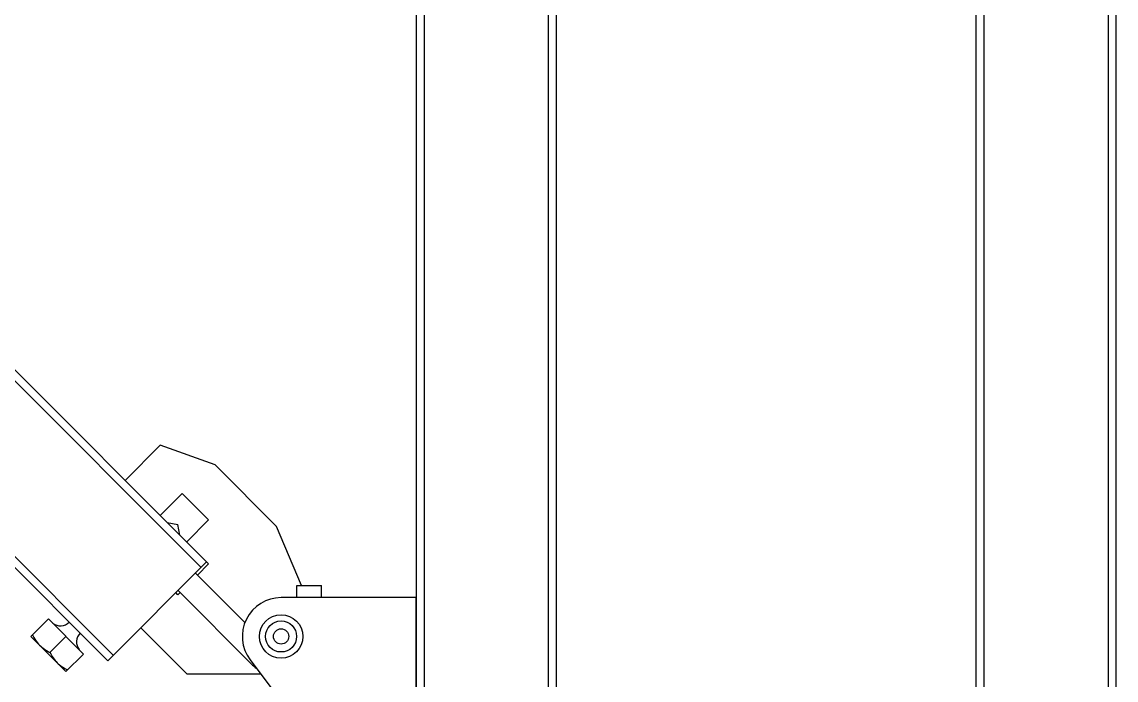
# Model space of a CAD drawing. Extents: x 815029915 to 815825525, y 579155098 to 579748855.
# Drawn here: x 815612789 to 815614585, y 579335521 to 579336601 of the extents above; entities that cross this region are included whole.
import ezdxf

# ---------------------------------------------------------------- set-up
doc = ezdxf.new("R2010")
doc.units = 0
doc.header["$LTSCALE"] = 100
doc.header["$MEASUREMENT"] = 0
doc.layers.add('02___PRT_ALL_AXES', color=7, linetype='Continuous')
doc.layers.add('03___PRT_ALL_CURVES', color=7, linetype='Continuous')

msp = doc.modelspace()

# ---------------------------------------------------------------- linework, layer by layer
at = {"color": 0, "linetype": 'Continuous'}
for p, q in [((815614368.2, 579335049.8), (815614368.2, 579337873)), ((815614572.2, 579335049.8), (815614572.2, 579337873)), ((815614355.4, 579335179.8), (815614355.4, 579337770.3)), ((815614584.9, 579335179.8), (815614584.9, 579337770.3)), ((815613247.6, 579335676.4), (815613206.5, 579335773.3)), ((815613240.1, 579335656.5), (815613240.1, 579335676.4)), ((815613240.1, 579335676.4), (815613280.4, 579335676.4)), ((815613280.4, 579335656.5), (815613280.4, 579335676.4)), ((815613435.8, 579335656.5), (815613214.1, 579335656.5)), ((815613435.8, 579335185.5), (815613435.8, 579335656.5)), ((815613163.2, 579335554.4), (815613412.9, 579335223.3))]:
    msp.add_line(p, q, dxfattribs=at)
at = {"color": 7, "linetype": 'Continuous'}
for p, q in [((815611018.3, 579337770.6), (815613082.8, 579335706.1)), ((815611027.3, 579337779.6), (815613095.1, 579335711.8)), ((815613435.9, 579337676), (815613435.9, 579334276.6)), ((815613448.7, 579337676), (815613448.7, 579334276.6)), ((815613652.7, 579337676), (815613652.7, 579334276.6)), ((815613665.4, 579337676), (815613665.4, 579334276.6)), ((815610874.1, 579337626.5), (815612938.6, 579335562)), ((815610865.1, 579337617.4), (815612929.6, 579335553)), ((815613015.8, 579335906.4), (815612958.2, 579335848.7)), ((815613105.6, 579335874.2), (815613015.8, 579335906.4)), ((815613206.5, 579335773.3), (815613105.6, 579335874.2)), ((815613015.8, 579335791.1), (815613051.8, 579335827.1)), ((815613051.8, 579335827.1), (815613095.1, 579335783.9)), ((815613095.1, 579335783.9), (815613059.1, 579335747.8)), ((815613091.8, 579335715.1), (815612929.6, 579335553)), ((815613073.4, 579335696.7), (815613154.9, 579335615.2)), ((815613044.6, 579335661.3), (815613041.3, 579335664.7)), ((815613044.9, 579335668.3), (815613167.3, 579335545.9)), ((815612832, 579335621.7), (815612889.7, 579335564)), ((815612983.7, 579335607), (815613059.1, 579335531.6)), ((815613059.1, 579335531.6), (815613180.4, 579335531.6))]:
    msp.add_line(p, q, dxfattribs=at)
at = {"color": 0, "linetype": 'Continuous'}
msp.add_circle((815613214.1, 579335592.8), 12.5, dxfattribs=at)
for radius, start, end in [(63.7, 90, 217.0107), (66.3, 225, 232.0323)]:
    msp.add_arc((815613214.1, 579335592.8), radius, start, end, dxfattribs=at)
at = {"layer": '02___PRT_ALL_AXES', "color": 7, "linetype": 'Continuous'}
for p, q in [((815613027.1, 579335779.7), (815613044.6, 579335776.7)), ((815613047.7, 579335759.2), (815613044.6, 579335776.7)), ((815613095.1, 579335711.8), (815613076.7, 579335693.4)), ((815613048.2, 579335664.9), (815613044.6, 579335661.3)), ((815612803.2, 579335592.9), (815612832, 579335621.7)), ((815612803.2, 579335592.9), (815612860.9, 579335535.2)), ((815612834.6, 579335566.6), (815612860.9, 579335592.9)), ((815612889.7, 579335564), (815612860.9, 579335535.2))]:
    msp.add_line(p, q, dxfattribs=at)
at = {"layer": '02___PRT_ALL_AXES', "color": 0, "linetype": 'Continuous'}
for radius in [35.7, 25.5]:
    msp.add_circle((815613214.1, 579335592.8), radius, dxfattribs=at)
at = {"layer": '02___PRT_ALL_AXES', "color": 7, "linetype": 'Continuous'}
for centre, start, end in [((815612851.7, 579335630.8), 232.6281, 315), ((815612898.8, 579335583.7), 135, 217.3719)]:
    msp.add_arc(centre, 20.6, start, end, dxfattribs=at)
for points, knots in [([(815612805.8, 579335595.5), (815612807.3, 579335592.3), (815612810.8, 579335586.3), (815612815.2, 579335580.9), (815612817.6, 579335578.5)], [0, 0, 0, 0, 0.501873, 1, 1, 1, 1]), ([(815612817.6, 579335578.5), (815612820.1, 579335576), (815612825.5, 579335571.6), (815612831.5, 579335568.2), (815612834.6, 579335566.6)], [0, 0, 0, 0, 0.498127, 1, 1, 1, 1]), ([(815612834.6, 579335566.6), (815612836.2, 579335563.5), (815612839.6, 579335557.5), (815612844, 579335552.1), (815612846.4, 579335549.6)], [0, 0, 0, 0, 0.501873, 1, 1, 1, 1]), ([(815612846.4, 579335549.6), (815612848.9, 579335547.2), (815612854.3, 579335542.8), (815612860.3, 579335539.4), (815612863.4, 579335537.8)], [0, 0, 0, 0, 0.498127, 1, 1, 1, 1])]:
    msp.add_open_spline(points, degree=3, knots=knots, dxfattribs=at)
at = {"layer": '03___PRT_ALL_CURVES', "color": 4, "linetype": 'Continuous'}
msp.add_line((815612803.2, 579335592.9), (815612860.9, 579335535.2), dxfattribs=at)

doc.saveas('drawing.dxf')
